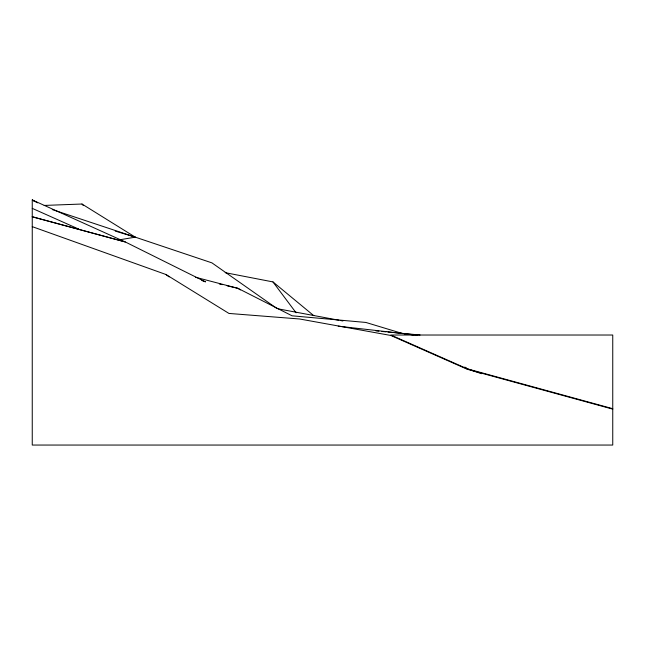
<?xml version="1.0" encoding="UTF-8"?>
<svg xmlns="http://www.w3.org/2000/svg" width="645" height="645" viewBox="0 0 645 645"><rect width="100%" height="100%" fill="white"/><g stroke="black" fill="none" stroke-linecap="round" stroke-linejoin="round"><path stroke-width="0.97" d="M119.648 239.795L135.289 237.158L211.931 262.87L277.148 308.657M44.182 205.433L81.98 204.022L135.289 237.158L115.253 231.079M404.939 334.263L406.931 334.433M410.921 334.763L413.913 335.013M375.93 330.909L378.938 331.183M381.953 331.466L385.96 331.836M387.968 332.03L420.072 335.013M338.23 326.185L417.073 335.126M278.132 308.842L338.964 320.243M340.923 320.605L342.89 320.976M225.194 272.666L272.956 281.913L313.784 315.671M219.324 283.977L222.251 284.663M227.137 285.8L237.876 288.307L292.064 315.808L365.876 322.452L403.19 333.731M195.548 277.269L237.876 288.307L240.416 289.911M481.501 373.689L467.238 368.803L390.846 335.021L612.75 335.021L612.75 445.05L32.25 445.05L32.25 199.95L125.323 241.972L32.25 216.768L125.323 241.972L205.497 281.849L201.764 280.494M465.497 367.795L467.238 368.803L612.75 408.688M612.75 409.132L467.238 369.246L390.846 335.473L299.578 318.985L228.959 313.438L165.91 274.488L32.25 226.645M52.285 209.577L135.289 237.158M32.25 208.359L78.787 229.12M37.531 202.836L32.25 199.95L34.83 201.506M464.795 367.053L467.238 368.803M165.91 274.488L169.151 276.899M81.98 204.022L83.294 205.545M272.956 281.913L296.103 312.809"/></g></svg>
